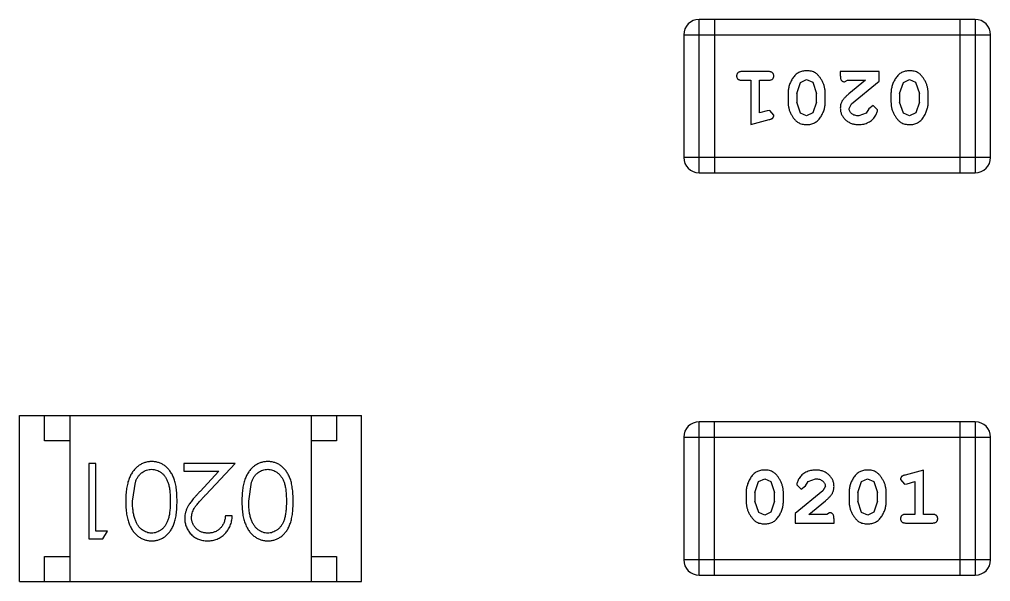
# Model space of a CAD drawing. Header units: inches. Extents: x -13 to 240, y -18 to 126.
# Drawn here: x 203.402 to 205.331, y 32.001 to 33.119 of the extents above; entities that cross this region are included whole.
import ezdxf

# ---------------------------------------------------------------- set-up
doc = ezdxf.new("R2010")
doc.units = ezdxf.units.IN
doc.header["$LTSCALE"] = 1.21
doc.header["$MEASUREMENT"] = 0
doc.layers.get('0').update_dxf_attribs({"linetype": 'CONTINUOUS'})

msp = doc.modelspace()

# ---------------------------------------------------------------- linework, layer by layer
at = {"color": 7, "linetype": 'Continuous'}
for p, q in [((205.3009, 33.1186), (204.7522, 33.1186)), ((204.7522, 32.8138), (204.7522, 33.1186)), ((204.7827, 33.1186), (204.7827, 32.8138)), ((205.2704, 33.1186), (205.2704, 32.8138)), ((205.3009, 33.1186), (205.3009, 32.8138)), ((204.7218, 33.0881), (205.3314, 33.0881)), ((204.7218, 33.0881), (204.7218, 32.8443)), ((205.3314, 32.8443), (205.3314, 33.0881)), ((204.8897, 33.015), (204.8378, 33.015)), ((205.1099, 33.015), (205.0329, 33.015)), ((205.0329, 33.015), (205.0329, 33.0071)), ((205.1099, 32.9961), (205.1099, 33.015)), ((204.8378, 32.9977), (204.8551, 32.9977)), ((204.8551, 32.9977), (204.8551, 32.9096)), ((204.8724, 32.9977), (204.8897, 32.9977)), ((204.8724, 32.9327), (204.8724, 32.9977)), ((204.9463, 32.9717), (204.9536, 32.9934)), ((204.9536, 32.9934), (204.9659, 32.9993)), ((204.9659, 32.9993), (204.978, 32.994)), ((204.978, 32.994), (204.9857, 32.9717)), ((205.0415, 32.9945), (205.047, 32.9977)), ((205.047, 32.9977), (205.0832, 32.9977)), ((205.0832, 32.9977), (205.0496, 32.9706)), ((205.0549, 32.9511), (205.1099, 32.9961)), ((205.1508, 32.9717), (205.1581, 32.9934)), ((205.1581, 32.9934), (205.1704, 32.9993)), ((205.1704, 32.9993), (205.1825, 32.994)), ((205.1825, 32.994), (205.1902, 32.9717)), ((204.929, 32.9719), (204.929, 32.9542)), ((204.9463, 32.9717), (204.9463, 32.9545)), ((204.9857, 32.9545), (204.9857, 32.9717)), ((205.003, 32.9542), (205.003, 32.9719)), ((205.1335, 32.9719), (205.1335, 32.9542)), ((205.1508, 32.9717), (205.1508, 32.9545)), ((205.1902, 32.9545), (205.1902, 32.9717)), ((205.2075, 32.9542), (205.2075, 32.9719)), ((204.9539, 32.9322), (204.9463, 32.9545)), ((204.9857, 32.9545), (204.9784, 32.9327)), ((205.0502, 32.9414), (205.0549, 32.9511)), ((205.098, 32.9473), (205.0895, 32.9408)), ((205.1068, 32.9389), (205.098, 32.9473)), ((205.1584, 32.9322), (205.1508, 32.9545)), ((205.1902, 32.9545), (205.1829, 32.9327)), ((204.8874, 32.9369), (204.8724, 32.9327)), ((204.8928, 32.9379), (204.8874, 32.9369)), ((204.9007, 32.9286), (204.8928, 32.9379)), ((204.966, 32.9269), (204.9539, 32.9322)), ((204.9784, 32.9327), (204.966, 32.9269)), ((205.0845, 32.9323), (205.0697, 32.9269)), ((205.0895, 32.9408), (205.0845, 32.9323)), ((205.1706, 32.9269), (205.1584, 32.9322)), ((205.1829, 32.9327), (205.1706, 32.9269)), ((204.8551, 32.9096), (204.8917, 32.9195)), ((205.3314, 32.8443), (204.7218, 32.8443)), ((204.7522, 32.8138), (205.3009, 32.8138)), ((203.4017, 32.0014), (203.4017, 32.3314)), ((203.4017, 32.3314), (204.0817, 32.3314)), ((203.4517, 32.2814), (203.4517, 32.3314)), ((203.5017, 32.3314), (203.5017, 32.0014)), ((203.9817, 32.3314), (203.9817, 32.0014)), ((204.0317, 32.3314), (204.0317, 32.2814)), ((204.0817, 32.0014), (204.0817, 32.3314)), ((205.301, 32.3189), (204.7523, 32.3189)), ((204.7523, 32.0141), (204.7523, 32.3189)), ((204.7828, 32.0141), (204.7828, 32.3189)), ((205.2705, 32.3189), (205.2705, 32.0141)), ((205.301, 32.3189), (205.301, 32.0141)), ((204.7219, 32.2884), (205.3315, 32.2884)), ((204.7219, 32.2884), (204.7219, 32.0446)), ((205.3315, 32.0446), (205.3315, 32.2884)), ((203.5017, 32.2814), (203.4517, 32.2814)), ((204.0317, 32.2814), (203.9817, 32.2814)), ((203.5398, 32.2361), (203.5398, 32.0861)), ((203.5533, 32.2361), (203.5398, 32.2361)), ((203.5533, 32.1015), (203.5533, 32.2361)), ((203.7283, 32.2361), (203.7283, 32.2207)), ((203.8302, 32.2361), (203.7283, 32.2361)), ((203.7721, 32.174), (203.8302, 32.2361)), ((203.7283, 32.2207), (203.7981, 32.2207)), ((203.7981, 32.2207), (203.7606, 32.1807)), ((205.1981, 32.2231), (205.1616, 32.2132)), ((205.1981, 32.135), (205.1981, 32.2231)), ((203.6264, 32.1611), (203.6321, 32.1988)), ((203.8572, 32.1611), (203.8628, 32.1988)), ((204.863, 32.1782), (204.8703, 32.2)), ((204.8703, 32.2), (204.8827, 32.2058)), ((204.8827, 32.2058), (204.8948, 32.2005)), ((204.8948, 32.2005), (204.9024, 32.1782)), ((204.9464, 32.1938), (204.9553, 32.1853)), ((204.9553, 32.1853), (204.9637, 32.1919)), ((204.9637, 32.1919), (204.9687, 32.2004)), ((204.9687, 32.2004), (204.9836, 32.2058)), ((205.0031, 32.1913), (204.9983, 32.1816)), ((205.0676, 32.1782), (205.0748, 32.2)), ((205.0748, 32.2), (205.0872, 32.2058)), ((205.0872, 32.2058), (205.0993, 32.2005)), ((205.0993, 32.2005), (205.1069, 32.1782)), ((205.1525, 32.2041), (205.1604, 32.1948)), ((205.1604, 32.1948), (205.1658, 32.1958)), ((205.1658, 32.1958), (205.1808, 32.2)), ((205.1808, 32.2), (205.1808, 32.135)), ((204.8457, 32.1785), (204.8457, 32.1607)), ((204.863, 32.1782), (204.863, 32.161)), ((204.9024, 32.161), (204.9024, 32.1782)), ((204.9197, 32.1607), (204.9197, 32.1785)), ((204.9983, 32.1816), (204.9433, 32.1366)), ((205.0503, 32.1785), (205.0503, 32.1607)), ((205.0676, 32.1782), (205.0676, 32.161)), ((205.1069, 32.161), (205.1069, 32.1782)), ((205.1242, 32.1607), (205.1242, 32.1785)), ((204.8707, 32.1387), (204.863, 32.161)), ((204.9024, 32.161), (204.8951, 32.1392)), ((204.97, 32.135), (205.0036, 32.162)), ((205.0752, 32.1387), (205.0676, 32.161)), ((205.1069, 32.161), (205.0996, 32.1392)), ((203.8245, 32.1323), (203.811, 32.1323)), ((204.8828, 32.1334), (204.8707, 32.1387)), ((204.8951, 32.1392), (204.8828, 32.1334)), ((204.9433, 32.1366), (204.9433, 32.1177)), ((205.0062, 32.135), (204.97, 32.135)), ((205.0117, 32.1382), (205.0062, 32.135)), ((205.0873, 32.1334), (205.0752, 32.1387)), ((205.0996, 32.1392), (205.0873, 32.1334)), ((205.1808, 32.135), (205.1635, 32.135)), ((205.2154, 32.135), (205.1981, 32.135)), ((204.9433, 32.1177), (205.0204, 32.1177)), ((205.0204, 32.1177), (205.0204, 32.1256)), ((205.1635, 32.1177), (205.2154, 32.1177)), ((203.5764, 32.1015), (203.5533, 32.1015)), ((203.5676, 32.0861), (203.5764, 32.1015)), ((203.5398, 32.0861), (203.5676, 32.0861)), ((203.4517, 32.0014), (203.4517, 32.0514)), ((203.4517, 32.0514), (203.5017, 32.0514)), ((203.9817, 32.0514), (204.0317, 32.0514)), ((204.0317, 32.0514), (204.0317, 32.0014)), ((205.3315, 32.0446), (204.7219, 32.0446)), ((203.4017, 32.0014), (204.0817, 32.0014)), ((204.7523, 32.0141), (205.301, 32.0141))]:
    msp.add_line(p, q, dxfattribs=at)
for centre, start, end in [((204.7522, 33.0881), 90, 180), ((205.3009, 33.0881), 0, 90), ((204.7522, 32.8443), 180, 270), ((205.3009, 32.8443), 270, 0), ((204.7523, 32.2884), 90, 180), ((205.301, 32.2884), 0, 90), ((204.7523, 32.0446), 180, 270), ((205.301, 32.0446), 270, 0)]:
    msp.add_arc(centre, 0.0305, start, end, dxfattribs=at)
for points, knots in [([(204.8378, 33.015), (204.8369, 33.015), (204.8352, 33.0149), (204.8329, 33.0144), (204.8309, 33.0137), (204.8294, 33.0126), (204.8282, 33.0113), (204.8274, 33.0098), (204.8269, 33.0081), (204.8268, 33.0069), (204.8268, 33.0063)], [0, 0, 0, 0, 0.169012, 0.317488, 0.445429, 0.560977, 0.67065, 0.776666, 0.88492, 1, 1, 1, 1]), ([(204.8268, 33.0063), (204.8268, 33.0057), (204.8269, 33.0045), (204.8274, 33.0029), (204.8282, 33.0014), (204.8294, 33), (204.8309, 32.999), (204.8329, 32.9982), (204.8352, 32.9977), (204.8369, 32.9977), (204.8378, 32.9977)], [0, 0, 0, 0, 0.11517, 0.223509, 0.328254, 0.438012, 0.553651, 0.682263, 0.830856, 1, 1, 1, 1]), ([(204.9007, 33.0063), (204.9007, 33.0069), (204.9006, 33.0081), (204.9001, 33.0098), (204.8993, 33.0113), (204.8981, 33.0127), (204.8966, 33.0137), (204.8946, 33.0145), (204.8923, 33.0149), (204.8906, 33.015), (204.8897, 33.015)], [0, 0, 0, 0, 0.115051, 0.223278, 0.329269, 0.437893, 0.554681, 0.682591, 0.83103, 1, 1, 1, 1]), ([(204.8897, 32.9977), (204.8906, 32.9977), (204.8923, 32.9977), (204.8946, 32.9982), (204.8966, 32.999), (204.8981, 33), (204.8993, 33.0014), (204.9001, 33.0029), (204.9006, 33.0045), (204.9007, 33.0057), (204.9007, 33.0063)], [0, 0, 0, 0, 0.169102, 0.317658, 0.446239, 0.563118, 0.671828, 0.776546, 0.884858, 1, 1, 1, 1]), ([(204.9659, 33.0166), (204.9645, 33.0165), (204.9617, 33.0164), (204.9576, 33.0157), (204.9537, 33.0146), (204.9502, 33.013), (204.9468, 33.011), (204.9438, 33.0085), (204.941, 33.0055), (204.9385, 33.0021), (204.9363, 32.9985), (204.9344, 32.9949), (204.9327, 32.9912), (204.9314, 32.9874), (204.9303, 32.9836), (204.9296, 32.9797), (204.9291, 32.9759), (204.9291, 32.9732), (204.929, 32.9719)], [0, 0, 0, 0, 0.067217, 0.131051, 0.19272, 0.252824, 0.312745, 0.373449, 0.436041, 0.501494, 0.567761, 0.632087, 0.695096, 0.757109, 0.817993, 0.878657, 0.939311, 1, 1, 1, 1]), ([(205.003, 32.9719), (205.003, 32.973), (205.0029, 32.9751), (205.0026, 32.9783), (205.0021, 32.9814), (205.0014, 32.9845), (205.0006, 32.9876), (204.9994, 32.9906), (204.9982, 32.9935), (204.9967, 32.9964), (204.9951, 32.9992), (204.9935, 33.0017), (204.9918, 33.004), (204.9902, 33.0061), (204.9885, 33.008), (204.9868, 33.0096), (204.9851, 33.0111), (204.9827, 33.0127), (204.9795, 33.0143), (204.9753, 33.0156), (204.9708, 33.0164), (204.9676, 33.0165), (204.9659, 33.0166)], [0, 0, 0, 0, 0.049886, 0.09882, 0.148132, 0.19689, 0.246038, 0.295176, 0.345305, 0.395692, 0.445312, 0.491875, 0.535813, 0.577009, 0.616081, 0.652689, 0.687585, 0.720206, 0.785062, 0.85223, 0.923759, 1, 1, 1, 1]), ([(205.0329, 33.0071), (205.0329, 33.006), (205.0329, 33.0041), (205.0334, 33.0014), (205.034, 32.9991), (205.0351, 32.9974), (205.0364, 32.9961), (205.0379, 32.9952), (205.0397, 32.9946), (205.0409, 32.9946), (205.0415, 32.9945)], [0, 0, 0, 0, 0.1844, 0.34094, 0.473574, 0.586824, 0.690029, 0.789175, 0.890445, 1, 1, 1, 1]), ([(205.1704, 33.0166), (205.169, 33.0165), (205.1662, 33.0164), (205.1621, 33.0157), (205.1582, 33.0146), (205.1547, 33.013), (205.1513, 33.011), (205.1483, 33.0085), (205.1455, 33.0055), (205.143, 33.0021), (205.1409, 32.9985), (205.1389, 32.9949), (205.1372, 32.9912), (205.1359, 32.9874), (205.1349, 32.9836), (205.1341, 32.9797), (205.1336, 32.9759), (205.1336, 32.9732), (205.1335, 32.9719)], [0, 0, 0, 0, 0.067217, 0.131051, 0.19272, 0.252824, 0.312745, 0.373449, 0.436041, 0.501494, 0.567761, 0.632087, 0.695096, 0.757109, 0.817993, 0.878657, 0.939311, 1, 1, 1, 1]), ([(205.2075, 32.9719), (205.2075, 32.973), (205.2074, 32.9751), (205.2071, 32.9783), (205.2066, 32.9814), (205.2059, 32.9845), (205.2051, 32.9876), (205.2039, 32.9906), (205.2027, 32.9935), (205.2012, 32.9964), (205.1996, 32.9992), (205.198, 33.0017), (205.1963, 33.004), (205.1947, 33.0061), (205.193, 33.008), (205.1913, 33.0096), (205.1896, 33.0111), (205.1872, 33.0127), (205.184, 33.0143), (205.1798, 33.0156), (205.1753, 33.0164), (205.1721, 33.0165), (205.1704, 33.0166)], [0, 0, 0, 0, 0.049886, 0.09882, 0.148132, 0.19689, 0.246038, 0.295176, 0.345305, 0.395692, 0.445312, 0.491875, 0.535813, 0.577009, 0.616081, 0.652689, 0.687585, 0.720206, 0.785062, 0.85223, 0.923759, 1, 1, 1, 1]), ([(205.0496, 32.9706), (205.0487, 32.9699), (205.0471, 32.9684), (205.0447, 32.9662), (205.0426, 32.964), (205.0407, 32.9621), (205.0391, 32.9602), (205.0377, 32.9584), (205.0366, 32.9568), (205.0355, 32.9547), (205.0344, 32.9522), (205.0335, 32.949), (205.0329, 32.9457), (205.0329, 32.9435), (205.0329, 32.9423)], [0, 0, 0, 0, 0.103002, 0.197728, 0.285279, 0.365235, 0.437224, 0.502446, 0.560545, 0.611446, 0.707576, 0.80349, 0.900532, 1, 1, 1, 1]), ([(204.929, 32.9542), (204.9291, 32.9531), (204.9291, 32.951), (204.9294, 32.9478), (204.9299, 32.9446), (204.9306, 32.9415), (204.9315, 32.9385), (204.9326, 32.9355), (204.9339, 32.9325), (204.9354, 32.9296), (204.937, 32.9269), (204.9386, 32.9244), (204.9403, 32.922), (204.942, 32.9199), (204.9437, 32.9181), (204.9454, 32.9164), (204.9471, 32.915), (204.9495, 32.9134), (204.9527, 32.9118), (204.9568, 32.9105), (204.9614, 32.9097), (204.9645, 32.9096), (204.9662, 32.9096)], [0, 0, 0, 0, 0.049855, 0.099516, 0.148482, 0.19758, 0.246804, 0.296268, 0.346517, 0.397047, 0.446826, 0.49336, 0.537801, 0.579207, 0.617974, 0.654833, 0.689171, 0.722088, 0.786392, 0.853518, 0.924186, 1, 1, 1, 1]), ([(204.9662, 32.9096), (204.9676, 32.9096), (204.9704, 32.9097), (204.9745, 32.9104), (204.9783, 32.9115), (204.9819, 32.9131), (204.9852, 32.9152), (204.9883, 32.9177), (204.9911, 32.9207), (204.9935, 32.924), (204.9957, 32.9276), (204.9976, 32.9313), (204.9993, 32.935), (205.0006, 32.9388), (205.0017, 32.9426), (205.0024, 32.9464), (205.0029, 32.9503), (205.0029, 32.9529), (205.003, 32.9542)], [0, 0, 0, 0, 0.06692, 0.130834, 0.19258, 0.252759, 0.312631, 0.373411, 0.436359, 0.501894, 0.568244, 0.632472, 0.69556, 0.757163, 0.818592, 0.878885, 0.939235, 1, 1, 1, 1]), ([(205.0329, 32.9423), (205.0329, 32.9412), (205.033, 32.939), (205.0334, 32.9358), (205.0343, 32.9327), (205.0354, 32.9297), (205.0369, 32.9269), (205.0386, 32.9241), (205.0407, 32.9216), (205.0431, 32.9191), (205.0458, 32.9169), (205.0486, 32.9149), (205.0517, 32.9133), (205.0549, 32.9119), (205.0583, 32.9109), (205.0619, 32.9101), (205.0656, 32.9097), (205.0682, 32.9096), (205.0695, 32.9096)], [0, 0, 0, 0, 0.060981, 0.120256, 0.178148, 0.236115, 0.293993, 0.352864, 0.413358, 0.476056, 0.539296, 0.602396, 0.665116, 0.728325, 0.792919, 0.859317, 0.928302, 1, 1, 1, 1]), ([(205.1335, 32.9542), (205.1336, 32.9531), (205.1336, 32.951), (205.1339, 32.9478), (205.1344, 32.9446), (205.1351, 32.9415), (205.136, 32.9385), (205.1371, 32.9355), (205.1384, 32.9325), (205.1399, 32.9296), (205.1415, 32.9269), (205.1432, 32.9244), (205.1448, 32.922), (205.1465, 32.9199), (205.1482, 32.9181), (205.1499, 32.9164), (205.1516, 32.915), (205.154, 32.9134), (205.1572, 32.9118), (205.1613, 32.9105), (205.1659, 32.9097), (205.169, 32.9096), (205.1707, 32.9096)], [0, 0, 0, 0, 0.049855, 0.099516, 0.148482, 0.19758, 0.246804, 0.296268, 0.346517, 0.397047, 0.446826, 0.49336, 0.537801, 0.579207, 0.617974, 0.654833, 0.689171, 0.722088, 0.786392, 0.853518, 0.924186, 1, 1, 1, 1]), ([(205.1707, 32.9096), (205.1721, 32.9096), (205.1749, 32.9097), (205.179, 32.9104), (205.1828, 32.9115), (205.1864, 32.9131), (205.1897, 32.9152), (205.1928, 32.9177), (205.1956, 32.9207), (205.198, 32.924), (205.2002, 32.9276), (205.2021, 32.9313), (205.2038, 32.935), (205.2051, 32.9388), (205.2062, 32.9426), (205.2069, 32.9464), (205.2074, 32.9503), (205.2075, 32.9529), (205.2075, 32.9542)], [0, 0, 0, 0, 0.06692, 0.130834, 0.19258, 0.252759, 0.312631, 0.373411, 0.436359, 0.501894, 0.568244, 0.632472, 0.69556, 0.757163, 0.818592, 0.878885, 0.939235, 1, 1, 1, 1]), ([(204.8917, 32.9195), (204.8925, 32.9197), (204.8941, 32.9202), (204.8962, 32.921), (204.8978, 32.9219), (204.899, 32.923), (204.8998, 32.9242), (204.9003, 32.9255), (204.9007, 32.927), (204.9007, 32.9281), (204.9007, 32.9286)], [0, 0, 0, 0, 0.187321, 0.344927, 0.475328, 0.579604, 0.674244, 0.773631, 0.882025, 1, 1, 1, 1]), ([(205.0697, 32.9269), (205.0683, 32.9269), (205.0656, 32.927), (205.0617, 32.9279), (205.0584, 32.9292), (205.0555, 32.9312), (205.0532, 32.9334), (205.0514, 32.9359), (205.0504, 32.9386), (205.0502, 32.9405), (205.0502, 32.9414)], [0, 0, 0, 0, 0.156344, 0.299348, 0.4327, 0.561, 0.682299, 0.791883, 0.89611, 1, 1, 1, 1]), ([(205.0695, 32.9096), (205.0712, 32.9096), (205.0746, 32.9098), (205.0795, 32.9106), (205.0843, 32.912), (205.0888, 32.914), (205.0929, 32.9165), (205.0966, 32.9193), (205.0997, 32.9226), (205.1022, 32.9262), (205.1042, 32.9297), (205.1057, 32.933), (205.1066, 32.9361), (205.1067, 32.938), (205.1068, 32.9389)], [0, 0, 0, 0, 0.098286, 0.193983, 0.289056, 0.384352, 0.477435, 0.566197, 0.652355, 0.737986, 0.818188, 0.887401, 0.94802, 1, 1, 1, 1]), ([(203.6647, 32.24), (203.6635, 32.24), (203.6611, 32.2399), (203.6576, 32.2395), (203.6542, 32.2388), (203.6508, 32.2379), (203.6476, 32.2367), (203.6444, 32.2352), (203.6413, 32.2335), (203.6383, 32.2315), (203.6354, 32.2292), (203.6327, 32.2267), (203.63, 32.2239), (203.6276, 32.2209), (203.6254, 32.2176), (203.6233, 32.214), (203.6214, 32.2102), (203.6196, 32.2062), (203.618, 32.2018), (203.6167, 32.197), (203.6155, 32.1919), (203.6145, 32.1865), (203.6138, 32.1807), (203.6133, 32.1745), (203.613, 32.168), (203.613, 32.1635), (203.6129, 32.1612)], [0, 0, 0, 0, 0.033824, 0.067298, 0.10028, 0.133019, 0.165736, 0.198792, 0.232372, 0.266409, 0.301016, 0.336196, 0.371972, 0.408574, 0.446394, 0.485225, 0.525372, 0.567224, 0.611081, 0.65775, 0.70702, 0.759235, 0.814484, 0.873227, 0.934937, 1, 1, 1, 1]), ([(203.7148, 32.1612), (203.7148, 32.1636), (203.7148, 32.1682), (203.7145, 32.175), (203.714, 32.1813), (203.7133, 32.1873), (203.7124, 32.1928), (203.7113, 32.198), (203.71, 32.2027), (203.7085, 32.207), (203.7068, 32.211), (203.7049, 32.2147), (203.7029, 32.2182), (203.7007, 32.2214), (203.6984, 32.2244), (203.696, 32.2271), (203.6933, 32.2295), (203.6905, 32.2317), (203.6876, 32.2337), (203.6846, 32.2353), (203.6815, 32.2368), (203.6783, 32.2379), (203.675, 32.2389), (203.6717, 32.2395), (203.6682, 32.2399), (203.6659, 32.24), (203.6647, 32.24)], [0, 0, 0, 0, 0.068113, 0.132564, 0.193427, 0.250218, 0.303569, 0.353576, 0.400235, 0.443586, 0.484619, 0.524292, 0.56238, 0.599049, 0.63494, 0.669782, 0.704009, 0.737842, 0.771098, 0.803896, 0.836415, 0.868639, 0.900715, 0.933378, 0.966213, 1, 1, 1, 1]), ([(203.8955, 32.24), (203.8943, 32.24), (203.8919, 32.2399), (203.8884, 32.2395), (203.8849, 32.2388), (203.8816, 32.2379), (203.8783, 32.2367), (203.8751, 32.2352), (203.8721, 32.2335), (203.869, 32.2315), (203.8661, 32.2292), (203.8634, 32.2267), (203.8608, 32.2239), (203.8584, 32.2209), (203.8562, 32.2176), (203.8541, 32.214), (203.8522, 32.2102), (203.8504, 32.2062), (203.8488, 32.2018), (203.8475, 32.197), (203.8463, 32.1919), (203.8453, 32.1865), (203.8446, 32.1807), (203.8441, 32.1745), (203.8438, 32.168), (203.8437, 32.1635), (203.8437, 32.1612)], [0, 0, 0, 0, 0.033824, 0.067298, 0.10028, 0.133019, 0.165736, 0.198792, 0.232372, 0.266409, 0.301016, 0.336196, 0.371972, 0.408574, 0.446394, 0.485225, 0.525372, 0.567224, 0.611081, 0.65775, 0.70702, 0.759235, 0.814484, 0.873227, 0.934937, 1, 1, 1, 1]), ([(203.9456, 32.1612), (203.9456, 32.1636), (203.9456, 32.1682), (203.9453, 32.175), (203.9448, 32.1813), (203.944, 32.1873), (203.9431, 32.1928), (203.9421, 32.198), (203.9408, 32.2027), (203.9393, 32.207), (203.9376, 32.211), (203.9357, 32.2147), (203.9337, 32.2182), (203.9315, 32.2214), (203.9292, 32.2244), (203.9267, 32.2271), (203.9241, 32.2295), (203.9213, 32.2317), (203.9184, 32.2337), (203.9154, 32.2353), (203.9123, 32.2368), (203.9091, 32.2379), (203.9058, 32.2389), (203.9024, 32.2395), (203.899, 32.2399), (203.8966, 32.24), (203.8955, 32.24)], [0, 0, 0, 0, 0.068113, 0.132564, 0.193427, 0.250218, 0.303569, 0.353576, 0.400235, 0.443586, 0.484619, 0.524292, 0.56238, 0.599049, 0.63494, 0.669782, 0.704009, 0.737842, 0.771098, 0.803896, 0.836415, 0.868639, 0.900715, 0.933378, 0.966213, 1, 1, 1, 1]), ([(203.6321, 32.1988), (203.6325, 32.1999), (203.6332, 32.2019), (203.6345, 32.2049), (203.636, 32.2076), (203.6376, 32.2101), (203.6394, 32.2124), (203.6412, 32.2146), (203.6432, 32.2165), (203.646, 32.2187), (203.6497, 32.2211), (203.6544, 32.2231), (203.6593, 32.2244), (203.6626, 32.2245), (203.6642, 32.2246)], [0, 0, 0, 0, 0.075949, 0.148549, 0.218996, 0.286119, 0.351826, 0.416074, 0.478265, 0.540325, 0.660405, 0.774606, 0.887187, 1, 1, 1, 1]), ([(203.6642, 32.2246), (203.6659, 32.2245), (203.6692, 32.2243), (203.6741, 32.223), (203.6788, 32.221), (203.6826, 32.2186), (203.6854, 32.2163), (203.6875, 32.2144), (203.6894, 32.2122), (203.6912, 32.2099), (203.6928, 32.2074), (203.6942, 32.2047), (203.6956, 32.2018), (203.6968, 32.1987), (203.6979, 32.1953), (203.6989, 32.1915), (203.6996, 32.1873), (203.7003, 32.1828), (203.7008, 32.1779), (203.7011, 32.1727), (203.7014, 32.167), (203.7014, 32.1631), (203.7014, 32.1611)], [0, 0, 0, 0, 0.060034, 0.120278, 0.182348, 0.247919, 0.281641, 0.315701, 0.350322, 0.385703, 0.421819, 0.459196, 0.497866, 0.538301, 0.58121, 0.628183, 0.679403, 0.734699, 0.794074, 0.858416, 0.927049, 1, 1, 1, 1]), ([(203.8628, 32.1988), (203.8632, 32.1999), (203.864, 32.2019), (203.8653, 32.2049), (203.8668, 32.2076), (203.8684, 32.2101), (203.8701, 32.2124), (203.872, 32.2146), (203.874, 32.2165), (203.8768, 32.2187), (203.8805, 32.2211), (203.8852, 32.2231), (203.89, 32.2244), (203.8934, 32.2245), (203.895, 32.2246)], [0, 0, 0, 0, 0.075949, 0.148549, 0.218996, 0.286119, 0.351826, 0.416074, 0.478265, 0.540325, 0.660405, 0.774606, 0.887187, 1, 1, 1, 1]), ([(203.895, 32.2246), (203.8967, 32.2245), (203.9, 32.2243), (203.9048, 32.223), (203.9096, 32.221), (203.9133, 32.2186), (203.9162, 32.2163), (203.9183, 32.2144), (203.9201, 32.2122), (203.9219, 32.2099), (203.9236, 32.2074), (203.925, 32.2047), (203.9264, 32.2018), (203.9276, 32.1987), (203.9287, 32.1953), (203.9296, 32.1915), (203.9304, 32.1873), (203.9311, 32.1828), (203.9315, 32.1779), (203.9319, 32.1727), (203.9321, 32.167), (203.9321, 32.1631), (203.9322, 32.1611)], [0, 0, 0, 0, 0.060034, 0.120278, 0.182348, 0.247919, 0.281641, 0.315701, 0.350322, 0.385703, 0.421819, 0.459196, 0.497866, 0.538301, 0.58121, 0.628183, 0.679403, 0.734699, 0.794074, 0.858416, 0.927049, 1, 1, 1, 1]), ([(204.8825, 32.2231), (204.8811, 32.2231), (204.8783, 32.223), (204.8742, 32.2223), (204.8704, 32.2212), (204.8668, 32.2196), (204.8635, 32.2175), (204.8604, 32.215), (204.8577, 32.212), (204.8552, 32.2086), (204.853, 32.2051), (204.8511, 32.2014), (204.8494, 32.1977), (204.8481, 32.1939), (204.847, 32.1901), (204.8463, 32.1863), (204.8458, 32.1824), (204.8458, 32.1798), (204.8457, 32.1785)], [0, 0, 0, 0, 0.06692, 0.130834, 0.19258, 0.252759, 0.312631, 0.373411, 0.436359, 0.501894, 0.568244, 0.632472, 0.69556, 0.757163, 0.818592, 0.878885, 0.939235, 1, 1, 1, 1]), ([(204.9197, 32.1785), (204.9197, 32.1796), (204.9196, 32.1817), (204.9193, 32.1849), (204.9188, 32.188), (204.9181, 32.1911), (204.9172, 32.1942), (204.9161, 32.1972), (204.9148, 32.2002), (204.9133, 32.203), (204.9117, 32.2058), (204.9101, 32.2083), (204.9084, 32.2107), (204.9067, 32.2128), (204.905, 32.2146), (204.9033, 32.2163), (204.9016, 32.2177), (204.8992, 32.2192), (204.896, 32.2208), (204.8919, 32.2222), (204.8873, 32.223), (204.8842, 32.2231), (204.8825, 32.2231)], [0, 0, 0, 0, 0.049855, 0.099516, 0.148482, 0.19758, 0.246804, 0.296268, 0.346517, 0.397047, 0.446826, 0.49336, 0.537801, 0.579207, 0.617974, 0.654833, 0.689171, 0.722088, 0.786392, 0.853518, 0.924186, 1, 1, 1, 1]), ([(204.9837, 32.2231), (204.982, 32.223), (204.9786, 32.2229), (204.9737, 32.2221), (204.969, 32.2206), (204.9645, 32.2187), (204.9603, 32.2162), (204.9567, 32.2134), (204.9535, 32.2101), (204.951, 32.2065), (204.949, 32.203), (204.9476, 32.1996), (204.9466, 32.1966), (204.9465, 32.1947), (204.9464, 32.1938)], [0, 0, 0, 0, 0.098286, 0.193983, 0.289056, 0.384352, 0.477435, 0.566197, 0.652355, 0.737986, 0.818188, 0.887401, 0.94802, 1, 1, 1, 1]), ([(205.0204, 32.1903), (205.0203, 32.1915), (205.0203, 32.1937), (205.0198, 32.1969), (205.019, 32.2), (205.0178, 32.203), (205.0164, 32.2058), (205.0146, 32.2085), (205.0125, 32.2111), (205.0101, 32.2136), (205.0074, 32.2158), (205.0046, 32.2178), (205.0016, 32.2194), (204.9983, 32.2208), (204.9949, 32.2218), (204.9913, 32.2226), (204.9876, 32.223), (204.985, 32.2231), (204.9837, 32.2231)], [0, 0, 0, 0, 0.060981, 0.120256, 0.178148, 0.236115, 0.293993, 0.352864, 0.413358, 0.476056, 0.539296, 0.602396, 0.665116, 0.728325, 0.792919, 0.859317, 0.928302, 1, 1, 1, 1]), ([(205.0871, 32.2231), (205.0856, 32.2231), (205.0828, 32.223), (205.0787, 32.2223), (205.0749, 32.2212), (205.0713, 32.2196), (205.068, 32.2175), (205.065, 32.215), (205.0622, 32.212), (205.0597, 32.2086), (205.0575, 32.2051), (205.0556, 32.2014), (205.0539, 32.1977), (205.0526, 32.1939), (205.0515, 32.1901), (205.0508, 32.1863), (205.0503, 32.1824), (205.0503, 32.1798), (205.0503, 32.1785)], [0, 0, 0, 0, 0.06692, 0.130834, 0.19258, 0.252759, 0.312631, 0.373411, 0.436359, 0.501894, 0.568244, 0.632472, 0.69556, 0.757163, 0.818592, 0.878885, 0.939235, 1, 1, 1, 1]), ([(205.1242, 32.1785), (205.1242, 32.1796), (205.1241, 32.1817), (205.1238, 32.1849), (205.1233, 32.188), (205.1226, 32.1911), (205.1217, 32.1942), (205.1206, 32.1972), (205.1193, 32.2002), (205.1178, 32.203), (205.1162, 32.2058), (205.1146, 32.2083), (205.1129, 32.2107), (205.1113, 32.2128), (205.1095, 32.2146), (205.1078, 32.2163), (205.1061, 32.2177), (205.1037, 32.2192), (205.1006, 32.2208), (205.0964, 32.2222), (205.0918, 32.223), (205.0887, 32.2231), (205.0871, 32.2231)], [0, 0, 0, 0, 0.049855, 0.099516, 0.148482, 0.19758, 0.246804, 0.296268, 0.346517, 0.397047, 0.446826, 0.49336, 0.537801, 0.579207, 0.617974, 0.654833, 0.689171, 0.722088, 0.786392, 0.853518, 0.924186, 1, 1, 1, 1]), ([(205.1616, 32.2132), (205.1607, 32.213), (205.1591, 32.2125), (205.1571, 32.2116), (205.1554, 32.2107), (205.1542, 32.2097), (205.1534, 32.2085), (205.1529, 32.2072), (205.1525, 32.2057), (205.1525, 32.2046), (205.1525, 32.2041)], [0, 0, 0, 0, 0.187321, 0.344927, 0.475328, 0.579604, 0.674244, 0.773631, 0.882025, 1, 1, 1, 1]), ([(204.9836, 32.2058), (204.985, 32.2058), (204.9877, 32.2057), (204.9915, 32.2048), (204.9949, 32.2034), (204.9977, 32.2015), (205.0001, 32.1993), (205.0018, 32.1968), (205.0028, 32.1941), (205.003, 32.1922), (205.0031, 32.1913)], [0, 0, 0, 0, 0.156344, 0.299348, 0.4327, 0.561, 0.682299, 0.791883, 0.89611, 1, 1, 1, 1]), ([(205.0036, 32.162), (205.0045, 32.1628), (205.0062, 32.1643), (205.0085, 32.1665), (205.0107, 32.1686), (205.0125, 32.1706), (205.0141, 32.1725), (205.0155, 32.1743), (205.0166, 32.1759), (205.0177, 32.178), (205.0188, 32.1805), (205.0197, 32.1837), (205.0203, 32.187), (205.0203, 32.1892), (205.0204, 32.1903)], [0, 0, 0, 0, 0.103002, 0.197728, 0.285279, 0.365235, 0.437224, 0.502446, 0.560545, 0.611446, 0.707576, 0.80349, 0.900532, 1, 1, 1, 1]), ([(203.7606, 32.1807), (203.7591, 32.1791), (203.7564, 32.1762), (203.7524, 32.1718), (203.7489, 32.1677), (203.7457, 32.1638), (203.7428, 32.1602), (203.7404, 32.1568), (203.7382, 32.1537), (203.7359, 32.1498), (203.7336, 32.1451), (203.7317, 32.1392), (203.7304, 32.1331), (203.7303, 32.129), (203.7302, 32.1269)], [0, 0, 0, 0, 0.09953, 0.192079, 0.277712, 0.357454, 0.429648, 0.495771, 0.555538, 0.608657, 0.707578, 0.804328, 0.901298, 1, 1, 1, 1]), ([(203.7437, 32.1281), (203.7438, 32.1297), (203.7439, 32.1329), (203.7449, 32.1377), (203.7466, 32.1424), (203.7486, 32.1462), (203.7506, 32.1493), (203.7525, 32.152), (203.7549, 32.1549), (203.7575, 32.1582), (203.7606, 32.1617), (203.7641, 32.1656), (203.7679, 32.1697), (203.7706, 32.1726), (203.7721, 32.174)], [0, 0, 0, 0, 0.088014, 0.174976, 0.2638, 0.355443, 0.406413, 0.465519, 0.533076, 0.609353, 0.693899, 0.787171, 0.889197, 1, 1, 1, 1]), ([(203.6129, 32.1612), (203.613, 32.1589), (203.613, 32.1544), (203.6133, 32.1478), (203.6138, 32.1416), (203.6146, 32.1358), (203.6155, 32.1303), (203.6167, 32.1252), (203.6181, 32.1204), (203.6197, 32.116), (203.6215, 32.1119), (203.6234, 32.1081), (203.6256, 32.1045), (203.6278, 32.1012), (203.6302, 32.0982), (203.6328, 32.0954), (203.6355, 32.0929), (203.6384, 32.0907), (203.6413, 32.0887), (203.6444, 32.087), (203.6476, 32.0855), (203.6509, 32.0843), (203.6542, 32.0834), (203.6576, 32.0827), (203.6611, 32.0823), (203.6635, 32.0823), (203.6647, 32.0823)], [0, 0, 0, 0, 0.065278, 0.127205, 0.186168, 0.241675, 0.294115, 0.343609, 0.390387, 0.434463, 0.476646, 0.517002, 0.555936, 0.593716, 0.630057, 0.665601, 0.700745, 0.734917, 0.768681, 0.802087, 0.834849, 0.867433, 0.900138, 0.932806, 0.966212, 1, 1, 1, 1]), ([(203.6642, 32.0977), (203.6626, 32.0978), (203.6593, 32.0979), (203.6545, 32.0992), (203.6498, 32.1013), (203.6461, 32.1036), (203.6432, 32.1059), (203.6411, 32.1079), (203.6392, 32.1102), (203.6374, 32.1126), (203.6357, 32.1154), (203.6341, 32.1183), (203.6327, 32.1215), (203.6314, 32.1249), (203.6302, 32.1286), (203.6291, 32.1325), (203.6283, 32.1367), (203.6276, 32.1411), (203.6271, 32.1457), (203.6266, 32.1506), (203.6265, 32.1558), (203.6264, 32.1593), (203.6264, 32.1611)], [0, 0, 0, 0, 0.059689, 0.119507, 0.181075, 0.246162, 0.279894, 0.314468, 0.350403, 0.387474, 0.426147, 0.466624, 0.508745, 0.553328, 0.600058, 0.649177, 0.700552, 0.754894, 0.811825, 0.871514, 0.934319, 1, 1, 1, 1]), ([(203.7014, 32.1611), (203.7014, 32.1591), (203.7014, 32.1552), (203.7011, 32.1495), (203.7008, 32.1443), (203.7002, 32.1394), (203.6997, 32.1348), (203.6988, 32.1307), (203.6979, 32.1269), (203.6968, 32.1235), (203.6956, 32.1204), (203.6942, 32.1175), (203.6927, 32.1148), (203.6911, 32.1123), (203.6893, 32.11), (203.6875, 32.1078), (203.6854, 32.1059), (203.6826, 32.1037), (203.6788, 32.1013), (203.6741, 32.0992), (203.6692, 32.0979), (203.6659, 32.0978), (203.6642, 32.0977)], [0, 0, 0, 0, 0.073302, 0.142286, 0.206253, 0.266017, 0.321612, 0.372532, 0.419497, 0.462398, 0.502825, 0.541489, 0.579034, 0.615143, 0.650298, 0.684912, 0.718701, 0.752189, 0.817245, 0.879117, 0.939613, 1, 1, 1, 1]), ([(203.6647, 32.0823), (203.6659, 32.0823), (203.6682, 32.0823), (203.6717, 32.0828), (203.675, 32.0834), (203.6783, 32.0844), (203.6815, 32.0855), (203.6847, 32.087), (203.6877, 32.0887), (203.6906, 32.0906), (203.6934, 32.0929), (203.6961, 32.0953), (203.6986, 32.098), (203.7009, 32.101), (203.7031, 32.1042), (203.7051, 32.1076), (203.7069, 32.1113), (203.7086, 32.1153), (203.7101, 32.1196), (203.7113, 32.1243), (203.7125, 32.1294), (203.7133, 32.135), (203.714, 32.1409), (203.7145, 32.1473), (203.7148, 32.1541), (203.7148, 32.1588), (203.7148, 32.1612)], [0, 0, 0, 0, 0.033742, 0.066533, 0.099153, 0.13154, 0.164087, 0.196563, 0.229707, 0.263315, 0.297504, 0.331686, 0.366482, 0.4021, 0.438958, 0.476748, 0.515985, 0.556589, 0.599519, 0.645765, 0.695487, 0.748721, 0.805687, 0.866754, 0.931405, 1, 1, 1, 1]), ([(203.8437, 32.1612), (203.8437, 32.1589), (203.8438, 32.1544), (203.8441, 32.1478), (203.8446, 32.1416), (203.8453, 32.1358), (203.8463, 32.1303), (203.8475, 32.1252), (203.8489, 32.1204), (203.8505, 32.116), (203.8523, 32.1119), (203.8542, 32.1081), (203.8563, 32.1045), (203.8586, 32.1012), (203.861, 32.0982), (203.8635, 32.0954), (203.8663, 32.0929), (203.8691, 32.0907), (203.8721, 32.0887), (203.8752, 32.087), (203.8784, 32.0855), (203.8816, 32.0843), (203.885, 32.0834), (203.8884, 32.0827), (203.8919, 32.0823), (203.8943, 32.0823), (203.8955, 32.0823)], [0, 0, 0, 0, 0.065278, 0.127205, 0.186168, 0.241675, 0.294115, 0.343609, 0.390387, 0.434463, 0.476646, 0.517002, 0.555936, 0.593716, 0.630057, 0.665601, 0.700745, 0.734917, 0.768681, 0.802087, 0.834849, 0.867433, 0.900138, 0.932806, 0.966212, 1, 1, 1, 1]), ([(203.895, 32.0977), (203.8934, 32.0978), (203.8901, 32.0979), (203.8852, 32.0992), (203.8806, 32.1013), (203.8768, 32.1036), (203.874, 32.1059), (203.8719, 32.1079), (203.87, 32.1102), (203.8682, 32.1126), (203.8665, 32.1154), (203.8649, 32.1183), (203.8635, 32.1215), (203.8621, 32.1249), (203.861, 32.1286), (203.8599, 32.1325), (203.8591, 32.1367), (203.8584, 32.1411), (203.8579, 32.1457), (203.8574, 32.1506), (203.8572, 32.1558), (203.8572, 32.1593), (203.8572, 32.1611)], [0, 0, 0, 0, 0.059689, 0.119507, 0.181075, 0.246162, 0.279894, 0.314468, 0.350403, 0.387474, 0.426147, 0.466624, 0.508745, 0.553328, 0.600058, 0.649177, 0.700552, 0.754894, 0.811825, 0.871514, 0.934319, 1, 1, 1, 1]), ([(203.9322, 32.1611), (203.9321, 32.1591), (203.9321, 32.1552), (203.9319, 32.1495), (203.9315, 32.1443), (203.931, 32.1394), (203.9304, 32.1348), (203.9296, 32.1307), (203.9287, 32.1269), (203.9276, 32.1235), (203.9263, 32.1204), (203.925, 32.1175), (203.9235, 32.1148), (203.9219, 32.1123), (203.9201, 32.11), (203.9182, 32.1078), (203.9162, 32.1059), (203.9133, 32.1037), (203.9096, 32.1013), (203.9049, 32.0992), (203.9, 32.0979), (203.8967, 32.0978), (203.895, 32.0977)], [0, 0, 0, 0, 0.073302, 0.142286, 0.206253, 0.266017, 0.321612, 0.372532, 0.419497, 0.462398, 0.502825, 0.541489, 0.579034, 0.615143, 0.650298, 0.684912, 0.718701, 0.752189, 0.817245, 0.879117, 0.939613, 1, 1, 1, 1]), ([(203.8955, 32.0823), (203.8966, 32.0823), (203.899, 32.0823), (203.9024, 32.0828), (203.9058, 32.0834), (203.9091, 32.0844), (203.9123, 32.0855), (203.9154, 32.087), (203.9185, 32.0887), (203.9214, 32.0906), (203.9242, 32.0929), (203.9269, 32.0953), (203.9293, 32.098), (203.9317, 32.101), (203.9338, 32.1042), (203.9359, 32.1076), (203.9377, 32.1113), (203.9394, 32.1153), (203.9408, 32.1196), (203.9421, 32.1243), (203.9432, 32.1294), (203.9441, 32.135), (203.9448, 32.1409), (203.9453, 32.1473), (203.9456, 32.1541), (203.9456, 32.1588), (203.9456, 32.1612)], [0, 0, 0, 0, 0.033742, 0.066533, 0.099153, 0.13154, 0.164087, 0.196563, 0.229707, 0.263315, 0.297504, 0.331686, 0.366482, 0.4021, 0.438958, 0.476748, 0.515985, 0.556589, 0.599519, 0.645765, 0.695487, 0.748721, 0.805687, 0.866754, 0.931405, 1, 1, 1, 1]), ([(204.8457, 32.1607), (204.8458, 32.1597), (204.8458, 32.1575), (204.8461, 32.1544), (204.8466, 32.1512), (204.8473, 32.1481), (204.8482, 32.1451), (204.8493, 32.1421), (204.8506, 32.1391), (204.852, 32.1363), (204.8536, 32.1335), (204.8552, 32.131), (204.8569, 32.1287), (204.8585, 32.1266), (204.8602, 32.1247), (204.8619, 32.123), (204.8637, 32.1216), (204.866, 32.12), (204.8692, 32.1184), (204.8734, 32.1171), (204.878, 32.1163), (204.8811, 32.1162), (204.8828, 32.1161)], [0, 0, 0, 0, 0.049886, 0.09882, 0.148132, 0.19689, 0.246038, 0.295176, 0.345305, 0.395692, 0.445312, 0.491875, 0.535813, 0.577009, 0.616081, 0.652689, 0.687585, 0.720206, 0.785062, 0.85223, 0.923759, 1, 1, 1, 1]), ([(204.8828, 32.1161), (204.8842, 32.1162), (204.8871, 32.1162), (204.8911, 32.117), (204.895, 32.1181), (204.8986, 32.1197), (204.9019, 32.1217), (204.9049, 32.1242), (204.9077, 32.1272), (204.9102, 32.1305), (204.9124, 32.1341), (204.9143, 32.1378), (204.916, 32.1415), (204.9173, 32.1453), (204.9184, 32.1491), (204.9191, 32.1529), (204.9196, 32.1568), (204.9197, 32.1594), (204.9197, 32.1607)], [0, 0, 0, 0, 0.067217, 0.131051, 0.19272, 0.252824, 0.312745, 0.373449, 0.436041, 0.501494, 0.567761, 0.632087, 0.695096, 0.757109, 0.817993, 0.878657, 0.939311, 1, 1, 1, 1]), ([(205.0503, 32.1607), (205.0503, 32.1597), (205.0503, 32.1575), (205.0506, 32.1544), (205.0511, 32.1512), (205.0518, 32.1481), (205.0527, 32.1451), (205.0538, 32.1421), (205.0551, 32.1391), (205.0565, 32.1363), (205.0581, 32.1335), (205.0597, 32.131), (205.0614, 32.1287), (205.063, 32.1266), (205.0647, 32.1247), (205.0664, 32.123), (205.0682, 32.1216), (205.0705, 32.12), (205.0737, 32.1184), (205.0779, 32.1171), (205.0825, 32.1163), (205.0857, 32.1162), (205.0873, 32.1161)], [0, 0, 0, 0, 0.049886, 0.09882, 0.148132, 0.19689, 0.246038, 0.295176, 0.345305, 0.395692, 0.445312, 0.491875, 0.535813, 0.577009, 0.616081, 0.652689, 0.687585, 0.720206, 0.785062, 0.85223, 0.923759, 1, 1, 1, 1]), ([(205.0873, 32.1161), (205.0887, 32.1162), (205.0916, 32.1162), (205.0957, 32.117), (205.0995, 32.1181), (205.1031, 32.1197), (205.1064, 32.1217), (205.1094, 32.1242), (205.1122, 32.1272), (205.1147, 32.1305), (205.1169, 32.1341), (205.1188, 32.1378), (205.1205, 32.1415), (205.1219, 32.1453), (205.1229, 32.1491), (205.1237, 32.1529), (205.1241, 32.1568), (205.1242, 32.1594), (205.1242, 32.1607)], [0, 0, 0, 0, 0.067217, 0.131051, 0.19272, 0.252824, 0.312745, 0.373449, 0.436041, 0.501494, 0.567761, 0.632087, 0.695096, 0.757109, 0.817993, 0.878657, 0.939311, 1, 1, 1, 1]), ([(203.7755, 32.0823), (203.7772, 32.0823), (203.7805, 32.0824), (203.7853, 32.0831), (203.79, 32.0842), (203.7944, 32.0857), (203.7986, 32.0877), (203.8026, 32.0901), (203.8065, 32.093), (203.81, 32.0963), (203.8133, 32.0999), (203.8161, 32.1038), (203.8186, 32.108), (203.8206, 32.1124), (203.8222, 32.117), (203.8234, 32.1219), (203.8242, 32.127), (203.8244, 32.1305), (203.8245, 32.1323)], [0, 0, 0, 0, 0.06445, 0.126725, 0.187421, 0.247417, 0.306749, 0.366595, 0.427749, 0.490235, 0.553031, 0.614805, 0.676505, 0.738096, 0.801021, 0.864897, 0.931209, 1, 1, 1, 1]), ([(203.811, 32.1323), (203.8109, 32.1309), (203.8106, 32.1283), (203.8099, 32.1246), (203.8089, 32.121), (203.8077, 32.1177), (203.8062, 32.1146), (203.8044, 32.1117), (203.8025, 32.1091), (203.8002, 32.1067), (203.7977, 32.1046), (203.7951, 32.1027), (203.7923, 32.1012), (203.7894, 32.0999), (203.7863, 32.0989), (203.7831, 32.0982), (203.7797, 32.0978), (203.7774, 32.0977), (203.7762, 32.0977)], [0, 0, 0, 0, 0.073648, 0.143686, 0.210962, 0.275557, 0.338064, 0.399311, 0.4594, 0.51934, 0.579024, 0.637809, 0.695959, 0.754122, 0.813113, 0.873453, 0.935561, 1, 1, 1, 1]), ([(205.0204, 32.1256), (205.0203, 32.1266), (205.0203, 32.1286), (205.0199, 32.1313), (205.0192, 32.1336), (205.0181, 32.1353), (205.0168, 32.1366), (205.0153, 32.1375), (205.0136, 32.1381), (205.0123, 32.1381), (205.0117, 32.1382)], [0, 0, 0, 0, 0.1844, 0.34094, 0.473574, 0.586824, 0.690029, 0.789175, 0.890445, 1, 1, 1, 1]), ([(205.1635, 32.135), (205.1626, 32.135), (205.1609, 32.1349), (205.1586, 32.1345), (205.1567, 32.1337), (205.1551, 32.1327), (205.154, 32.1313), (205.1531, 32.1298), (205.1526, 32.1281), (205.1525, 32.127), (205.1525, 32.1264)], [0, 0, 0, 0, 0.169102, 0.317658, 0.446239, 0.563118, 0.671828, 0.776546, 0.884858, 1, 1, 1, 1]), ([(205.2264, 32.1264), (205.2264, 32.127), (205.2264, 32.1281), (205.2259, 32.1298), (205.225, 32.1313), (205.2238, 32.1326), (205.2223, 32.1337), (205.2203, 32.1345), (205.218, 32.1349), (205.2163, 32.135), (205.2154, 32.135)], [0, 0, 0, 0, 0.11517, 0.223509, 0.328254, 0.438012, 0.553651, 0.682263, 0.830856, 1, 1, 1, 1]), ([(203.7302, 32.1269), (203.7303, 32.1254), (203.7304, 32.1225), (203.7309, 32.1182), (203.7319, 32.114), (203.7333, 32.11), (203.7351, 32.1061), (203.7373, 32.1025), (203.7398, 32.0989), (203.7427, 32.0955), (203.7459, 32.0924), (203.7495, 32.0897), (203.7532, 32.0874), (203.7572, 32.0855), (203.7615, 32.0841), (203.766, 32.083), (203.7707, 32.0824), (203.7739, 32.0823), (203.7755, 32.0823)], [0, 0, 0, 0, 0.06271, 0.123347, 0.183401, 0.242828, 0.302097, 0.36242, 0.423725, 0.487032, 0.550491, 0.612709, 0.674265, 0.73617, 0.799211, 0.863483, 0.930525, 1, 1, 1, 1]), ([(203.7762, 32.0977), (203.7751, 32.0977), (203.7729, 32.0978), (203.7697, 32.0982), (203.7666, 32.0989), (203.7636, 32.0999), (203.7608, 32.1011), (203.7581, 32.1027), (203.7555, 32.1045), (203.7531, 32.1066), (203.7509, 32.1089), (203.749, 32.1113), (203.7473, 32.1138), (203.746, 32.1165), (203.745, 32.1192), (203.7442, 32.1221), (203.7438, 32.125), (203.7437, 32.1271), (203.7437, 32.1281)], [0, 0, 0, 0, 0.068027, 0.133505, 0.19695, 0.26027, 0.322741, 0.384982, 0.448465, 0.513424, 0.578224, 0.640011, 0.700094, 0.760067, 0.819012, 0.877878, 0.938035, 1, 1, 1, 1]), ([(205.1525, 32.1264), (205.1525, 32.1257), (205.1526, 32.1246), (205.1531, 32.1229), (205.1539, 32.1214), (205.1551, 32.12), (205.1567, 32.119), (205.1586, 32.1182), (205.1609, 32.1178), (205.1626, 32.1177), (205.1635, 32.1177)], [0, 0, 0, 0, 0.115051, 0.223278, 0.329269, 0.437893, 0.554681, 0.682591, 0.83103, 1, 1, 1, 1]), ([(205.2154, 32.1177), (205.2163, 32.1177), (205.218, 32.1178), (205.2203, 32.1182), (205.2223, 32.1189), (205.2238, 32.12), (205.225, 32.1214), (205.2258, 32.1229), (205.2264, 32.1246), (205.2264, 32.1257), (205.2264, 32.1264)], [0, 0, 0, 0, 0.169012, 0.317488, 0.445429, 0.560977, 0.67065, 0.776666, 0.88492, 1, 1, 1, 1])]:
    msp.add_open_spline(points, degree=3, knots=knots, dxfattribs=at)

doc.saveas('drawing.dxf')
